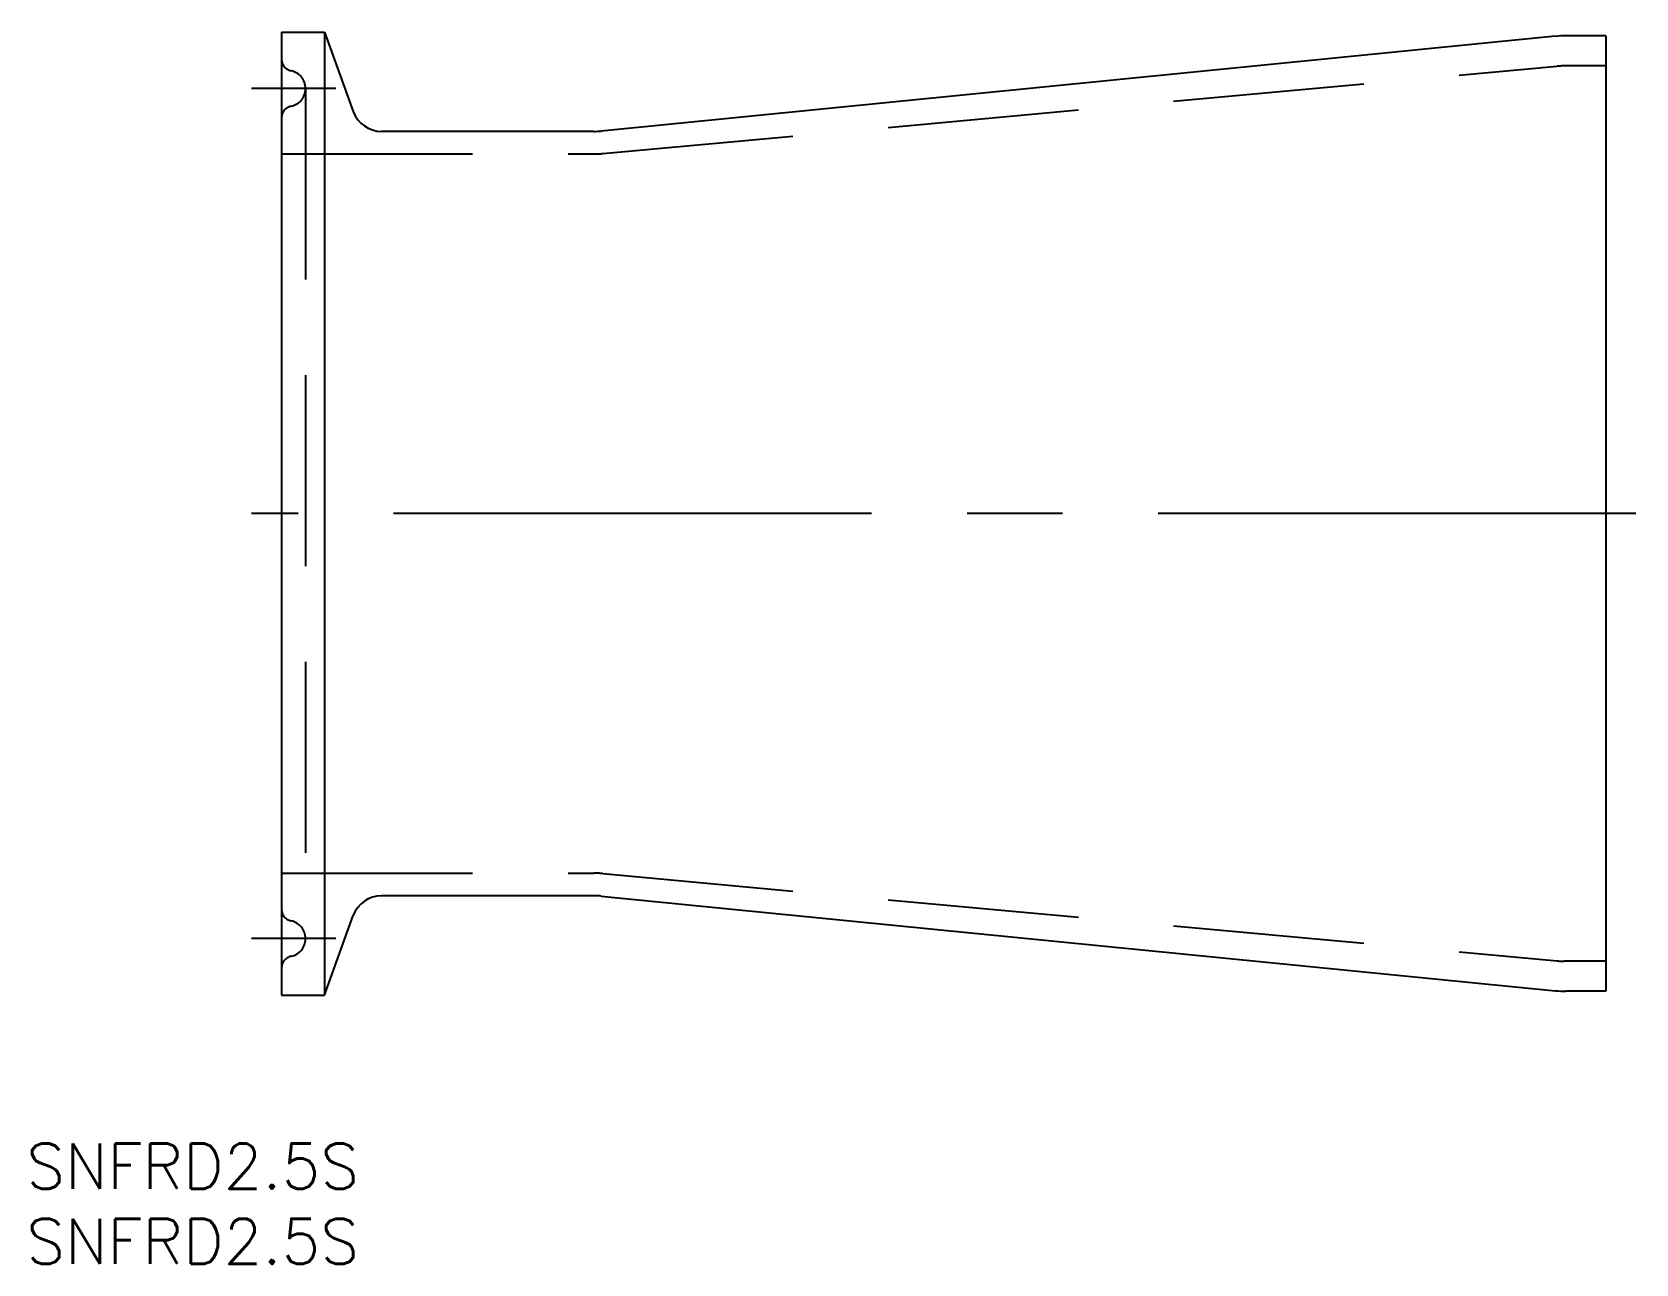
# Model space of a CAD drawing. Extents: x -17 to 90, y -50 to 32.
import ezdxf

# ---------------------------------------------------------------- set-up
doc = ezdxf.new("R2010")
doc.units = 0
doc.linetypes.add('CENTER', pattern=[50.8, 31.75, -6.35, 6.35, -6.35])
doc.linetypes.add('DASHED', pattern=[19.05, 12.7, -6.35])
doc.layers.get('0').update_dxf_attribs({"linetype": 'CONTINUOUS'})
doc.layers.add('CENTER', color=1, linetype='CENTER')
doc.styles.get("Standard").update_dxf_attribs({"font": 'txt.shx', "height": 3, "bigfont": 'bigfont.shx'})

msp = doc.modelspace()

# ---------------------------------------------------------------- linework, layer by layer
at = {"color": 7, "linetype": 'CONTINUOUS'}
for p, q in [((0, 32), (0, -32)), ((0, 32), (2.85, 32)), ((2.85, 32), (2.85, -32)), ((2.85, 32), (4.77, 26.72)), ((84.66, 31.72), (21.25, 25.42)), ((88, 31.75), (85.35, 31.75)), ((88, 31.75), (88, -31.75)), ((20.75, 25.4), (6.65, 25.4)), ((20.75, -25.4), (6.65, -25.4)), ((21.25, -25.42), (84.66, -31.72)), ((2.85, -32), (4.77, -26.72)), ((88, -31.75), (85.35, -31.75)), ((0, -32), (2.85, -32))]:
    msp.add_line(p, q, dxfattribs=at)
at = {"color": 3, "linetype": 'DASHED'}
for p, q in [((21.34, 23.93), (84.77, 29.73)), ((88, 29.75), (85.23, 29.75)), ((1.6, 28.25), (1.6, -28.25)), ((0, 23.9), (20.75, 23.9)), ((0, -23.9), (20.75, -23.9)), ((21.34, -23.93), (84.77, -29.73)), ((88, -29.75), (85.23, -29.75))]:
    msp.add_line(p, q, dxfattribs=at)
at = {"color": 7, "linetype": 'CONTINUOUS'}
for centre, radius, start, end in [((85.35, 24.75), 7, 90, 95.6663), ((6.65, 27.4), 2, 200, 270), ((20.75, 30.4), 5, 270, 275.6663), ((6.65, -27.4), 2, 90, 160), ((20.75, -30.4), 5, 84.3337, 90), ((85.35, -24.75), 7, 264.3337, 270)]:
    msp.add_arc(centre, radius, start, end, dxfattribs=at)
at = {"color": 3, "linetype": 'DASHED'}
for centre, radius, start, end in [((0.8, 30.21), 0.8, 180, 258.463), ((0.4, 28.25), 1.2, 281.537, 78.463), ((85.23, 24.75), 5, 90, 95.2265), ((0.8, 26.29), 0.8, 101.537, 180), ((20.75, 30.4), 6.5, 270, 275.2265), ((20.75, -30.4), 6.5, 84.7735, 90), ((0.8, -26.29), 0.8, 180, 258.463), ((0.4, -28.25), 1.2, 281.537, 78.463), ((0.8, -30.21), 0.8, 101.537, 180), ((85.23, -24.75), 5, 264.7735, 270)]:
    msp.add_arc(centre, radius, start, end, dxfattribs=at)
at = {"layer": 'CENTER', "color": 1, "linetype": 'CENTER'}
for p, q in [((3.6, 28.25), (-2, 28.25)), ((90, 0), (-2, 0)), ((3.6, -28.25), (-2, -28.25))]:
    msp.add_line(p, q, dxfattribs=at)

# ---------------------------------------------------------------- texts
at = {"color": 7, "linetype": 'CONTINUOUS'}
for p in [(-16.96, -44.87), (-16.96, -49.87)]:
    msp.add_text('SNFRD2.5S', height=3, dxfattribs=at).set_placement(p)

doc.saveas('drawing.dxf')
